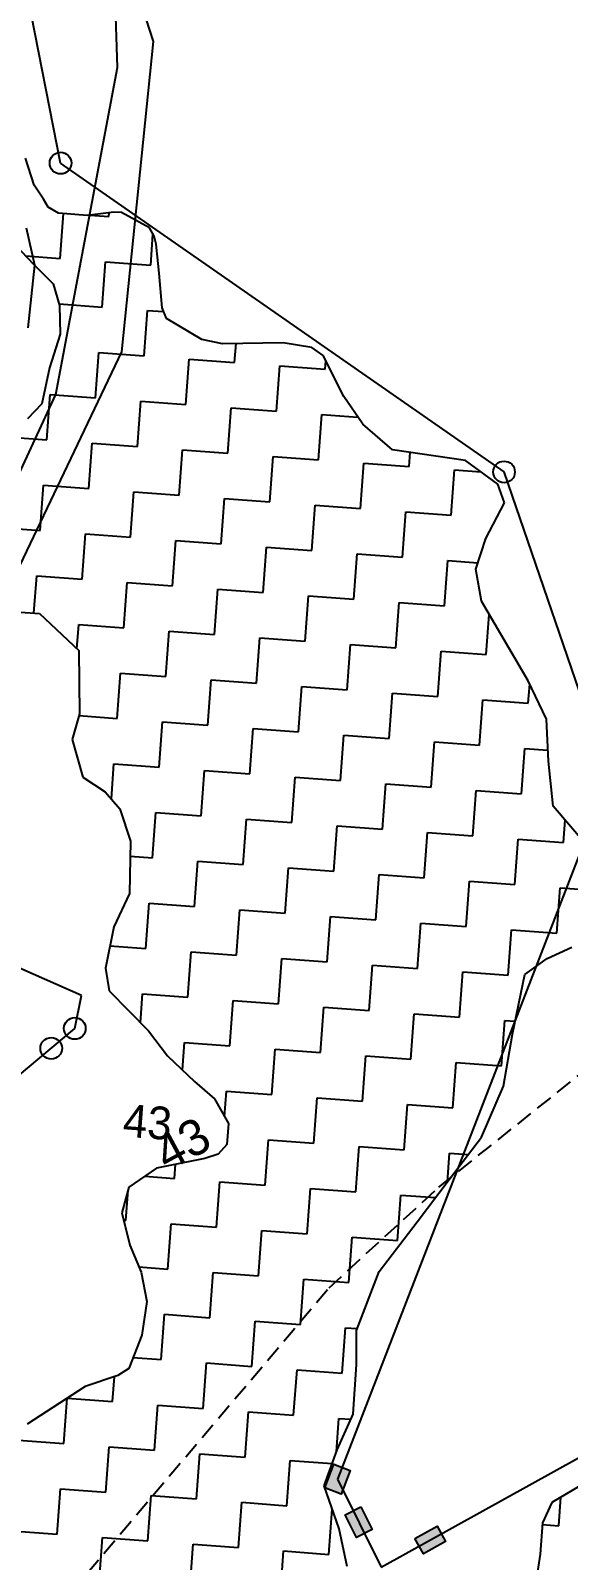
# Model space of a CAD drawing. Header units: metres. Extents: x 318079 to 324759, y 1863980 to 1868406.
# Drawn here: x 321672.5 to 321832, y 1866358.7 to 1866812 of the extents above; entities that cross this region are included whole.
import ezdxf

# ---------------------------------------------------------------- set-up
doc = ezdxf.new("R2010")
doc.units = ezdxf.units.M
doc.linetypes.add('DASHED', pattern=[0.75, 0.5, -0.25])
for name, color, linetype in [('LINE_FOOTPATH', 1, 'DASHED'), ('POLY_HATCH', 12, 'Continuous'), ('POLY_PARCEL', 6, 'Continuous'), ('POLY_WATER', 4, 'Continuous'), ('TEXT_MAPOUT', 7, 'Continuous'), ('TEXT_PARCEL', 7, 'Continuous')]:
    doc.layers.add(name, color=color, linetype=linetype)
doc.styles.add('TEXT_MAP', font='')
doc.styles.get('TEXT_MAP').set_extended_font_data('Kruti Dev 050')

msp = doc.modelspace()

# ---------------------------------------------------------------- hatches: boundary and pattern name
for points in [[(321767.3, 1866385.26), (321762.46, 1866387.14), (321759.75, 1866380.14), (321764.59, 1866378.27)], [(321769.16, 1866365.48), (321773.81, 1866367.78), (321770.48, 1866374.5), (321765.84, 1866372.2)], [(321795.56, 1866364.26), (321793.04, 1866368.79), (321786.48, 1866365.15), (321789, 1866360.62)]]:
    msp.add_hatch(color=256).paths.add_polyline_path(points)

# ---------------------------------------------------------------- linework, layer by layer
for points in [[(321759.75, 1866380.14), (321762.46, 1866387.14), (321767.3, 1866385.26), (321764.59, 1866378.27)], [(321770.48, 1866374.5), (321773.81, 1866367.78), (321769.16, 1866365.48), (321765.84, 1866372.2)], [(321786.48, 1866365.15), (321793.04, 1866368.79), (321795.56, 1866364.26), (321789, 1866360.62)]]:
    msp.add_lwpolyline(points, close=True)
for centre in [(321681.39, 1866772.72), (321812.91, 1866681.19), (321685.61, 1866516.3), (321678.61, 1866510.4)]:
    msp.add_circle(centre, 3.21)
at = {"layer": 'LINE_FOOTPATH', "ltscale": 10}
for p, q in [((321793.55, 1866469.24), (322223.08, 1866812.62)), ((321761, 1866439.44), (321793.55, 1866469.24)), ((321631.17, 1866286.39), (321761, 1866439.44))]:
    msp.add_line(p, q, dxfattribs=at)
at = {"layer": 'POLY_HATCH'}
for p, q in [((321673.56, 1866766.17), (321671.03, 1866774.15)), ((321676.38, 1866762.07), (321673.56, 1866766.17)), ((321677.76, 1866759.63), (321676.38, 1866762.07)), ((321680.75, 1866757.85), (321677.76, 1866759.63)), ((321689.29, 1866757.22), (321680.75, 1866757.85)), ((321697.17, 1866758.2), (321689.29, 1866757.22)), ((321699.5, 1866758.03), (321697.17, 1866758.2)), ((321707.76, 1866753.52), (321699.5, 1866758.03)), ((321666.15, 1866750.36), (321673.4, 1866742.81)), ((321673.77, 1866742.51), (321671.32, 1866753.44)), ((321709.14, 1866751.08), (321707.76, 1866753.52)), ((321709.75, 1866748.7), (321709.14, 1866751.08)), ((321710.67, 1866740.06), (321709.75, 1866748.7)), ((321671.81, 1866723.87), (321673.77, 1866742.51)), ((321673.4, 1866742.81), (321679.21, 1866736.92)), ((321679.21, 1866736.92), (321681.08, 1866730.55)), ((321711.48, 1866729.87), (321710.67, 1866740.06)), ((321681.08, 1866730.55), (321681.23, 1866721.97)), ((321712.8, 1866726.65), (321711.48, 1866729.87)), ((321723.27, 1866720.43), (321712.8, 1866726.65)), ((321681.23, 1866721.97), (321678.16, 1866712.06)), ((321729.43, 1866719.19), (321723.27, 1866720.43)), ((321747.4, 1866719.43), (321729.43, 1866719.19)), ((321755.89, 1866718.02), (321747.4, 1866719.43)), ((321759.24, 1866715.73), (321755.89, 1866718.02)), ((321765.37, 1866703.59), (321759.24, 1866715.73)), ((321678.16, 1866712.06), (321675.8, 1866701.33)), ((321675.8, 1866701.33), (321671.58, 1866696.96)), ((321771.01, 1866695.38), (321765.37, 1866703.59)), ((321779.81, 1866687.72), (321771.01, 1866695.38)), ((321801.44, 1866684.56), (321779.81, 1866687.72)), ((321811.08, 1866677.62), (321801.44, 1866684.56)), ((321813.01, 1866672.02), (321811.08, 1866677.62)), ((321807.55, 1866661.51), (321813.01, 1866672.02)), ((321804.53, 1866652.38), (321807.55, 1866661.51)), ((321806.18, 1866642.91), (321804.53, 1866652.38)), ((321820.05, 1866619.29), (321806.18, 1866642.91)), ((321668.15, 1866639.76), (321675.14, 1866639.24)), ((321675.14, 1866639.24), (321686.82, 1866628.25)), ((321686.82, 1866628.25), (321687, 1866609.53)), ((321825.46, 1866607.98), (321820.05, 1866619.29)), ((321687, 1866609.53), (321684.87, 1866601.9)), ((321826.1, 1866595.46), (321825.46, 1866607.98)), ((321684.87, 1866601.9), (321687.96, 1866590.76)), ((321827.46, 1866582.12), (321826.1, 1866595.46)), ((321687.96, 1866590.76), (321694.66, 1866586.37)), ((321694.66, 1866586.37), (321698.98, 1866581.38)), ((321698.98, 1866581.38), (321702.17, 1866571.79)), ((321836.81, 1866571.3), (321827.46, 1866582.12)), ((321702.17, 1866571.79), (321701.8, 1866556.23)), ((321701.8, 1866556.23), (321697.18, 1866546.44)), ((321697.18, 1866546.44), (321694.71, 1866534.15)), ((321825.69, 1866537.05), (321832.97, 1866540.41)), ((321694.71, 1866534.15), (321695.8, 1866527.39)), ((321819.1, 1866532.25), (321825.69, 1866537.05)), ((321815.46, 1866514.59), (321819.1, 1866532.25)), ((321695.8, 1866527.39), (321701.62, 1866521.5)), ((321701.62, 1866521.5), (321707.43, 1866515.62)), ((321707.43, 1866515.62), (321713.13, 1866508.18)), ((321812.76, 1866499.2), (321815.46, 1866514.59)), ((321713.13, 1866508.18), (321721.15, 1866500.58)), ((321721.15, 1866500.58), (321727.02, 1866495.47)), ((321806.18, 1866484.1), (321812.76, 1866499.2)), ((321727.02, 1866495.47), (321731.17, 1866488.15)), ((321731.17, 1866488.15), (321730.71, 1866481.95)), ((321796.67, 1866471.56), (321806.18, 1866484.1)), ((321728.15, 1866479.02), (321724.15, 1866477.76)), ((321730.71, 1866481.95), (321728.15, 1866479.02)), ((321709.89, 1866474.91), (321701.67, 1866469.29)), ((321724.15, 1866477.76), (321709.89, 1866474.91)), ((321701.67, 1866469.29), (321699.54, 1866461.65)), ((321787.16, 1866459.01), (321796.67, 1866471.56)), ((321699.54, 1866461.65), (321701.96, 1866452.12)), ((321775.92, 1866444.25), (321787.16, 1866459.01)), ((321701.96, 1866452.12), (321705.28, 1866444.08)), ((321705.28, 1866444.08), (321706.98, 1866435.38)), ((321769.17, 1866426.83), (321775.92, 1866444.25)), ((321706.98, 1866435.38), (321705.46, 1866425.37)), ((321705.46, 1866425.37), (321701.61, 1866415.52)), ((321769.2, 1866416.69), (321769.17, 1866426.83)), ((321701.61, 1866415.52), (321698.33, 1866413.42)), ((321768.12, 1866401.97), (321769.2, 1866416.69)), ((321688.73, 1866410.23), (321671.51, 1866399.04)), ((321698.33, 1866413.42), (321688.73, 1866410.23)), ((321763.43, 1866391.4), (321768.12, 1866401.97)), ((321759.53, 1866380.78), (321763.43, 1866391.4)), ((321764.05, 1866367.98), (321759.53, 1866380.78)), ((321835.25, 1866380.65), (321827.08, 1866375.8)), ((321827.08, 1866375.8), (321824.29, 1866369.77)), ((321824.29, 1866369.77), (321823.61, 1866360.47)), ((321766.35, 1866356.9), (321764.05, 1866367.98)), ((321823.61, 1866360.47), (321820.68, 1866341.98))]:
    msp.add_line(p, q, dxfattribs=at)
at = {"layer": 'POLY_HATCH', "linetype": 'Continuous', "ltscale": 10}
for p, q in [((321681.26, 1866744.48), (321682.24, 1866757.74)), ((321690.15, 1866757.33), (321695.68, 1866756.92)), ((321695.68, 1866756.92), (321695.76, 1866758.02)), ((321708.12, 1866742.5), (321708.8, 1866751.68)), ((321671.07, 1866745.23), (321681.26, 1866744.48)), ((321693.7, 1866730.05), (321694.69, 1866743.49)), ((321694.69, 1866743.49), (321708.12, 1866742.5)), ((321680.95, 1866730.99), (321693.7, 1866730.05)), ((321706.14, 1866715.63), (321707.13, 1866729.06)), ((321707.13, 1866729.06), (321711.96, 1866728.71)), ((321733.01, 1866713.65), (321733.42, 1866719.24)), ((321691.72, 1866703.19), (321692.71, 1866716.62)), ((321692.71, 1866716.62), (321706.14, 1866715.63)), ((321718.58, 1866701.21), (321719.57, 1866714.64)), ((321719.57, 1866714.64), (321733.01, 1866713.65)), ((321759.87, 1866711.67), (321760.05, 1866714.12)), ((321745.45, 1866699.23), (321746.44, 1866712.66)), ((321746.44, 1866712.66), (321759.87, 1866711.67)), ((321677.3, 1866690.75), (321678.29, 1866704.18)), ((321678.29, 1866704.18), (321691.72, 1866703.19)), ((321704.16, 1866688.77), (321705.15, 1866702.2)), ((321705.15, 1866702.2), (321718.58, 1866701.21)), ((321731.02, 1866686.79), (321732.02, 1866700.22)), ((321732.02, 1866700.22), (321745.45, 1866699.23)), ((321757.89, 1866684.81), (321758.88, 1866698.24)), ((321758.88, 1866698.24), (321769.59, 1866697.45)), ((321663.86, 1866691.74), (321677.3, 1866690.75)), ((321689.74, 1866676.33), (321690.73, 1866689.76)), ((321690.73, 1866689.76), (321704.16, 1866688.77)), ((321716.6, 1866674.34), (321717.59, 1866687.78)), ((321717.59, 1866687.78), (321731.02, 1866686.79)), ((321784.75, 1866682.82), (321785.06, 1866686.95)), ((321743.47, 1866672.36), (321744.46, 1866685.8)), ((321744.46, 1866685.8), (321757.89, 1866684.81)), ((321770.33, 1866670.38), (321771.32, 1866683.81)), ((321771.32, 1866683.81), (321784.75, 1866682.82)), ((321797.19, 1866668.4), (321798.18, 1866681.83)), ((321798.18, 1866681.83), (321806.03, 1866681.26)), ((321675.32, 1866663.88), (321676.31, 1866677.32)), ((321676.31, 1866677.32), (321689.74, 1866676.33)), ((321702.18, 1866661.9), (321703.17, 1866675.34)), ((321703.17, 1866675.34), (321716.6, 1866674.34)), ((321729.04, 1866659.92), (321730.03, 1866673.35)), ((321730.03, 1866673.35), (321743.47, 1866672.36)), ((321755.91, 1866657.94), (321756.9, 1866671.37)), ((321756.9, 1866671.37), (321770.33, 1866670.38)), ((321782.77, 1866655.96), (321783.76, 1866669.39)), ((321783.76, 1866669.39), (321797.19, 1866668.4)), ((321661.88, 1866664.87), (321675.32, 1866663.88)), ((321687.76, 1866649.46), (321688.75, 1866662.89)), ((321688.75, 1866662.89), (321702.18, 1866661.9)), ((321714.62, 1866647.48), (321715.61, 1866660.91)), ((321715.61, 1866660.91), (321729.04, 1866659.92)), ((321741.49, 1866645.5), (321742.48, 1866658.93)), ((321742.48, 1866658.93), (321755.91, 1866657.94)), ((321768.35, 1866643.52), (321769.34, 1866656.95)), ((321769.34, 1866656.95), (321782.77, 1866655.96)), ((321673.51, 1866639.36), (321674.33, 1866650.45)), ((321674.33, 1866650.45), (321687.76, 1866649.46)), ((321795.21, 1866641.54), (321796.2, 1866654.97)), ((321796.2, 1866654.97), (321805.17, 1866654.31)), ((321700.2, 1866635.04), (321701.19, 1866648.47)), ((321701.19, 1866648.47), (321714.62, 1866647.48)), ((321727.06, 1866633.06), (321728.05, 1866646.49)), ((321728.05, 1866646.49), (321741.49, 1866645.5)), ((321753.93, 1866631.08), (321754.92, 1866644.51)), ((321754.92, 1866644.51), (321768.35, 1866643.52)), ((321780.79, 1866629.1), (321781.78, 1866642.53)), ((321781.78, 1866642.53), (321795.21, 1866641.54)), ((321807.65, 1866627.12), (321808.52, 1866638.91)), ((321686.23, 1866628.8), (321686.77, 1866636.03)), ((321686.77, 1866636.03), (321700.2, 1866635.04)), ((321712.64, 1866620.62), (321713.63, 1866634.05)), ((321713.63, 1866634.05), (321727.06, 1866633.06)), ((321739.5, 1866618.64), (321740.49, 1866632.07)), ((321740.49, 1866632.07), (321753.93, 1866631.08)), ((321766.37, 1866616.65), (321767.36, 1866630.09)), ((321767.36, 1866630.09), (321780.79, 1866629.1)), ((321793.23, 1866614.67), (321794.22, 1866628.11)), ((321794.22, 1866628.11), (321807.65, 1866627.12)), ((321698.22, 1866608.18), (321699.21, 1866621.61)), ((321699.21, 1866621.61), (321712.64, 1866620.62)), ((321725.08, 1866606.19), (321726.07, 1866619.63)), ((321726.07, 1866619.63), (321739.5, 1866618.64)), ((321751.95, 1866604.21), (321752.94, 1866617.65)), ((321752.94, 1866617.65), (321766.37, 1866616.65)), ((321778.81, 1866602.23), (321779.8, 1866615.66)), ((321779.8, 1866615.66), (321793.23, 1866614.67)), ((321820.1, 1866612.69), (321820.51, 1866618.32)), ((321805.67, 1866600.25), (321806.66, 1866613.68)), ((321806.66, 1866613.68), (321820.1, 1866612.69)), ((321686.85, 1866609.01), (321698.22, 1866608.18)), ((321710.66, 1866593.75), (321711.65, 1866607.18)), ((321711.65, 1866607.18), (321725.08, 1866606.19)), ((321737.52, 1866591.77), (321738.51, 1866605.2)), ((321738.51, 1866605.2), (321751.95, 1866604.21)), ((321764.39, 1866589.79), (321765.38, 1866603.22)), ((321765.38, 1866603.22), (321778.81, 1866602.23)), ((321791.25, 1866587.81), (321792.24, 1866601.24)), ((321792.24, 1866601.24), (321805.67, 1866600.25)), ((321818.12, 1866585.83), (321819.11, 1866599.26)), ((321819.11, 1866599.26), (321825.93, 1866598.76)), ((321696.46, 1866584.29), (321697.23, 1866594.74)), ((321697.23, 1866594.74), (321710.66, 1866593.75)), ((321723.1, 1866579.33), (321724.09, 1866592.76)), ((321724.09, 1866592.76), (321737.52, 1866591.77)), ((321749.96, 1866577.35), (321750.96, 1866590.78)), ((321750.96, 1866590.78), (321764.39, 1866589.79)), ((321776.83, 1866575.37), (321777.82, 1866588.8)), ((321777.82, 1866588.8), (321791.25, 1866587.81)), ((321803.69, 1866573.39), (321804.68, 1866586.82)), ((321804.68, 1866586.82), (321818.12, 1866585.83)), ((321708.68, 1866566.89), (321709.67, 1866580.32)), ((321709.67, 1866580.32), (321723.1, 1866579.33)), ((321735.54, 1866564.91), (321736.53, 1866578.34)), ((321736.53, 1866578.34), (321749.96, 1866577.35)), ((321830.56, 1866571.41), (321831.04, 1866577.97)), ((321762.41, 1866562.93), (321763.4, 1866576.36)), ((321763.4, 1866576.36), (321776.83, 1866575.37)), ((321789.27, 1866560.95), (321790.26, 1866574.38)), ((321790.26, 1866574.38), (321803.69, 1866573.39)), ((321816.13, 1866558.96), (321817.13, 1866572.4)), ((321817.13, 1866572.4), (321830.56, 1866571.41)), ((321702.07, 1866567.38), (321708.68, 1866566.89)), ((321721.12, 1866552.47), (321722.11, 1866565.9)), ((321722.11, 1866565.9), (321735.54, 1866564.91)), ((321747.98, 1866550.48), (321748.97, 1866563.92)), ((321748.97, 1866563.92), (321762.41, 1866562.93)), ((321774.85, 1866548.5), (321775.84, 1866561.94)), ((321775.84, 1866561.94), (321789.27, 1866560.95)), ((321801.71, 1866546.52), (321802.7, 1866559.96)), ((321802.7, 1866559.96), (321816.13, 1866558.96)), ((321828.58, 1866544.54), (321829.57, 1866557.97)), ((321829.57, 1866557.97), (321843, 1866556.98)), ((321706.7, 1866540.02), (321707.69, 1866553.46)), ((321707.69, 1866553.46), (321721.12, 1866552.47)), ((321733.56, 1866538.04), (321734.55, 1866551.48)), ((321734.55, 1866551.48), (321747.98, 1866550.48)), ((321760.43, 1866536.06), (321761.42, 1866549.49)), ((321761.42, 1866549.49), (321774.85, 1866548.5)), ((321787.29, 1866534.08), (321788.28, 1866547.51)), ((321788.28, 1866547.51), (321801.71, 1866546.52)), ((321814.15, 1866532.1), (321815.14, 1866545.53)), ((321815.14, 1866545.53), (321828.58, 1866544.54)), ((321696.05, 1866540.81), (321706.7, 1866540.02)), ((321719.14, 1866525.6), (321720.13, 1866539.03)), ((321720.13, 1866539.03), (321733.56, 1866538.04)), ((321746, 1866523.62), (321746.99, 1866537.05)), ((321746.99, 1866537.05), (321760.43, 1866536.06)), ((321772.87, 1866521.64), (321773.86, 1866535.07)), ((321773.86, 1866535.07), (321787.29, 1866534.08)), ((321799.73, 1866519.66), (321800.72, 1866533.09)), ((321800.72, 1866533.09), (321814.15, 1866532.1)), ((321705.07, 1866518), (321705.71, 1866526.59)), ((321705.71, 1866526.59), (321719.14, 1866525.6)), ((321731.58, 1866511.18), (321732.57, 1866524.61)), ((321732.57, 1866524.61), (321746, 1866523.62)), ((321758.44, 1866509.2), (321759.44, 1866522.63)), ((321759.44, 1866522.63), (321772.87, 1866521.64)), ((321785.31, 1866507.22), (321786.3, 1866520.65)), ((321786.3, 1866520.65), (321799.73, 1866519.66)), ((321812.17, 1866505.24), (321813.16, 1866518.67)), ((321813.16, 1866518.67), (321816.25, 1866518.44)), ((321717.55, 1866504), (321718.15, 1866512.17)), ((321718.15, 1866512.17), (321731.58, 1866511.18)), ((321744.02, 1866496.76), (321745.01, 1866510.19)), ((321745.01, 1866510.19), (321758.44, 1866509.2)), ((321770.89, 1866494.78), (321771.88, 1866508.21)), ((321771.88, 1866508.21), (321785.31, 1866507.22)), ((321797.75, 1866492.79), (321798.74, 1866506.23)), ((321798.74, 1866506.23), (321812.17, 1866505.24)), ((321730.03, 1866490.16), (321730.59, 1866497.75)), ((321730.59, 1866497.75), (321744.02, 1866496.76)), ((321756.46, 1866482.33), (321757.45, 1866495.77)), ((321757.45, 1866495.77), (321770.89, 1866494.78)), ((321783.33, 1866480.35), (321784.32, 1866493.79)), ((321784.32, 1866493.79), (321797.75, 1866492.79)), ((321742.04, 1866469.89), (321743.03, 1866483.32)), ((321743.03, 1866483.32), (321756.46, 1866482.33)), ((321768.91, 1866467.91), (321769.9, 1866481.34)), ((321769.9, 1866481.34), (321783.33, 1866480.35)), ((321796.13, 1866470.85), (321796.76, 1866479.36)), ((321796.76, 1866479.36), (321802.28, 1866478.96)), ((321715.18, 1866471.87), (321715.48, 1866476.03)), ((321706.4, 1866472.52), (321715.18, 1866471.87)), ((321727.62, 1866457.45), (321728.61, 1866470.88)), ((321728.61, 1866470.88), (321742.04, 1866469.89)), ((321700.75, 1866459.43), (321701.41, 1866468.37)), ((321754.48, 1866455.47), (321755.47, 1866468.9)), ((321755.47, 1866468.9), (321768.91, 1866467.91)), ((321781.35, 1866453.49), (321782.34, 1866466.92)), ((321782.34, 1866466.92), (321792.58, 1866466.17)), ((321700.09, 1866459.48), (321700.75, 1866459.43)), ((321713.2, 1866445.01), (321714.19, 1866458.44)), ((321714.19, 1866458.44), (321727.62, 1866457.45)), ((321740.06, 1866443.03), (321741.05, 1866456.46)), ((321741.05, 1866456.46), (321754.48, 1866455.47)), ((321766.92, 1866441.05), (321767.91, 1866454.48)), ((321767.91, 1866454.48), (321781.35, 1866453.49)), ((321704.63, 1866445.64), (321713.2, 1866445.01)), ((321725.64, 1866430.59), (321726.63, 1866444.02)), ((321726.63, 1866444.02), (321740.06, 1866443.03)), ((321752.5, 1866428.61), (321753.49, 1866442.04)), ((321753.49, 1866442.04), (321766.92, 1866441.05)), ((321711.22, 1866418.15), (321712.21, 1866431.58)), ((321712.21, 1866431.58), (321725.64, 1866430.59)), ((321738.08, 1866416.16), (321739.07, 1866429.6)), ((321739.07, 1866429.6), (321752.5, 1866428.61)), ((321764.94, 1866414.18), (321765.93, 1866427.62)), ((321765.93, 1866427.62), (321769.38, 1866427.36)), ((321702.87, 1866418.76), (321711.22, 1866418.15)), ((321723.66, 1866403.72), (321724.65, 1866417.16)), ((321724.65, 1866417.16), (321738.08, 1866416.16)), ((321750.52, 1866401.74), (321751.51, 1866415.17)), ((321751.51, 1866415.17), (321764.94, 1866414.18)), ((321696.79, 1866405.7), (321697.34, 1866413.09)), ((321682.37, 1866393.26), (321683.36, 1866406.69)), ((321683.36, 1866406.69), (321696.79, 1866405.7)), ((321709.23, 1866391.28), (321710.22, 1866404.71)), ((321710.22, 1866404.71), (321723.66, 1866403.72)), ((321736.1, 1866389.3), (321737.09, 1866402.73)), ((321737.09, 1866402.73), (321750.52, 1866401.74)), ((321763.22, 1866390.83), (321763.95, 1866400.75)), ((321763.95, 1866400.75), (321767.46, 1866400.49)), ((321668.94, 1866394.25), (321682.37, 1866393.26)), ((321694.81, 1866378.84), (321695.8, 1866392.27)), ((321695.8, 1866392.27), (321709.23, 1866391.28)), ((321721.68, 1866376.86), (321722.67, 1866390.29)), ((321722.67, 1866390.29), (321736.1, 1866389.3)), ((321748.54, 1866374.88), (321749.53, 1866388.31)), ((321749.53, 1866388.31), (321761.96, 1866387.39)), ((321680.39, 1866366.4), (321681.38, 1866379.83)), ((321681.38, 1866379.83), (321694.81, 1866378.84)), ((321707.25, 1866364.42), (321708.24, 1866377.85)), ((321708.24, 1866377.85), (321721.68, 1866376.86)), ((321734.12, 1866362.44), (321735.11, 1866375.87)), ((321735.11, 1866375.87), (321748.54, 1866374.88)), ((321829.13, 1866368.94), (321829.76, 1866377.39)), ((321760.98, 1866360.46), (321761.97, 1866373.86)), ((321666.96, 1866367.39), (321680.39, 1866366.4)), ((321692.83, 1866351.98), (321693.82, 1866365.41)), ((321693.82, 1866365.41), (321707.25, 1866364.42)), ((321824.26, 1866369.29), (321829.13, 1866368.94)), ((321719.69, 1866349.99), (321720.69, 1866363.43)), ((321720.69, 1866363.43), (321734.12, 1866362.44)), ((321746.56, 1866348.01), (321747.55, 1866361.45)), ((321747.55, 1866361.45), (321760.98, 1866360.46))]:
    msp.add_line(p, q, dxfattribs=at)
at = {"layer": 'POLY_PARCEL'}
for p, q in [((321681.39, 1866772.72), (321672.76, 1866816.41)), ((321812.91, 1866681.19), (321681.39, 1866772.72)), ((321844.13, 1866590.25), (321812.91, 1866681.19)), ((321841.22, 1866583.21), (321763.53, 1866382.7)), ((321687.61, 1866526.06), (321662.19, 1866537.19)), ((321685.61, 1866516.3), (321687.61, 1866526.06)), ((321668.55, 1866501.91), (321685.61, 1866516.3)), ((321776.45, 1866356.62), (321899.96, 1866425.16)), ((321763.53, 1866382.7), (321776.45, 1866356.62))]:
    msp.add_line(p, q, dxfattribs=at)
at = {"layer": 'POLY_WATER'}
for p, q in [((321698.28, 1866801.05), (321696.88, 1866845.77)), ((321696.88, 1866845.77), (321708.85, 1866808.77)), ((321708.85, 1866808.77), (321699.44, 1866716.78)), ((321679.95, 1866704.18), (321698.28, 1866801.05)), ((321699.44, 1866716.78), (321657.51, 1866628.89)), ((321647.12, 1866633.17), (321679.95, 1866704.18))]:
    msp.add_line(p, q, dxfattribs=at)

# ---------------------------------------------------------------- texts
at = {"layer": 'TEXT_MAPOUT', "ltscale": 10, "style": 'TEXT_MAP'}
msp.add_text('43', height=10.621, rotation=28.3304, dxfattribs=at).set_placement((321713.02, 1866473.68))
at = {"layer": 'TEXT_PARCEL', "ltscale": 10, "style": 'TEXT_MAP'}
msp.add_text('43', height=9.697, rotation=355.7827, dxfattribs=at).set_placement((321699.64, 1866484.26))

doc.saveas('drawing.dxf')
